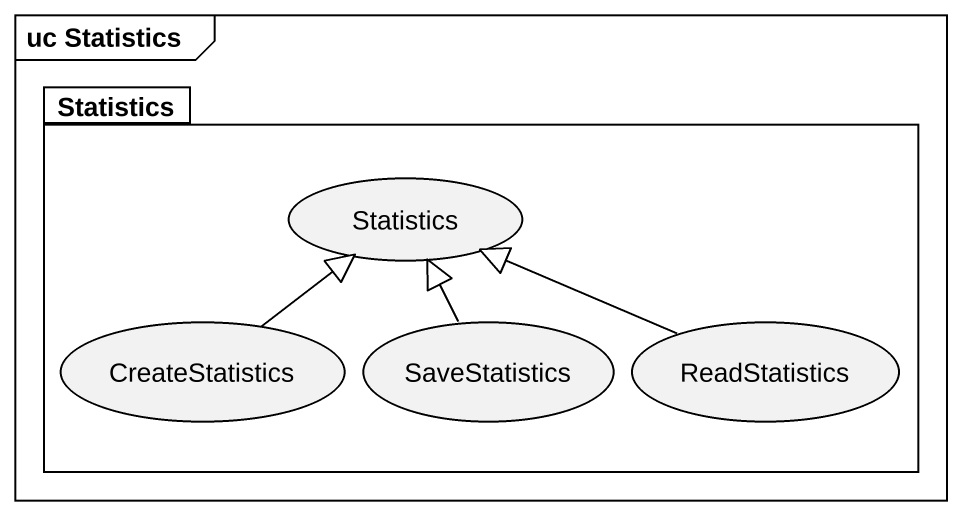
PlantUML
@startuml
mainframe uc Statistics
package Statistics {
  usecase "Statistics" as Statistics_2
  usecase CreateStatistics
  usecase SaveStatistics
  usecase ReadStatistics
}
CreateStatistics -up-|> Statistics_2
SaveStatistics -up-|> Statistics_2
ReadStatistics -left-|> Statistics_2
@enduml
